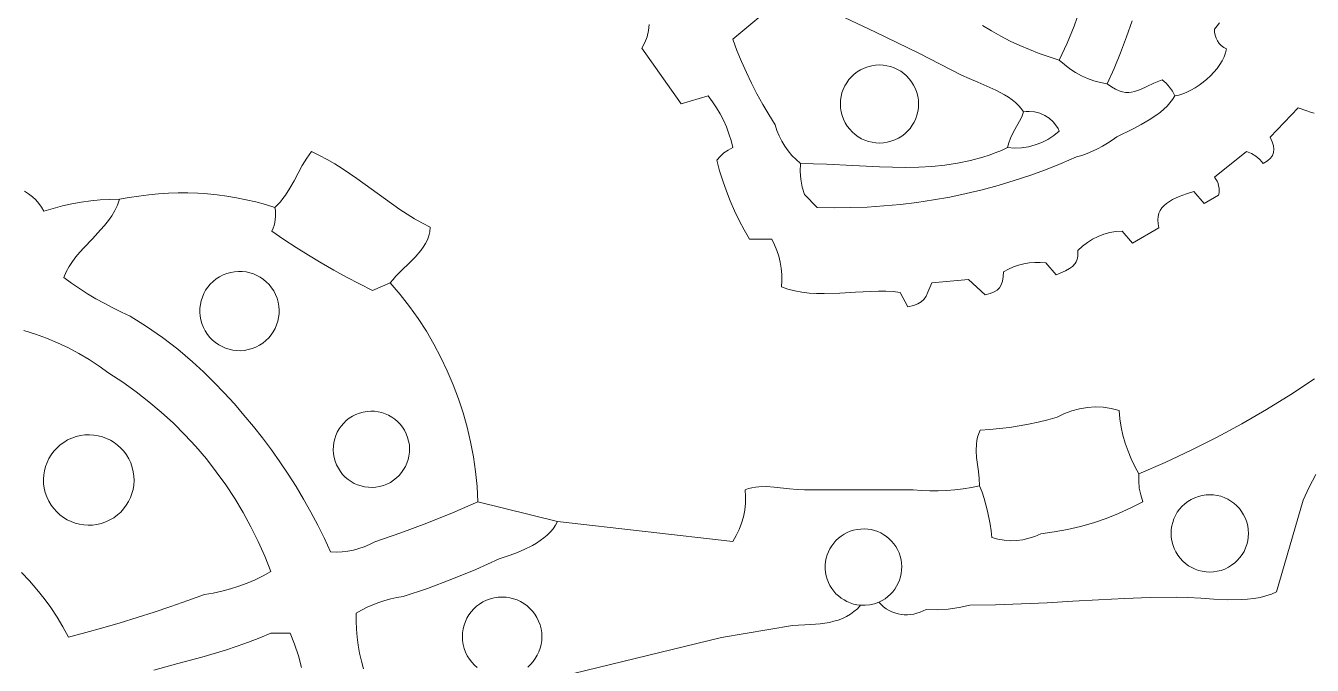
# Model space of a CAD drawing. Header units: inches. Extents: x 36.3 to 71.4, y 17.4 to 61.7.
# Drawn here: x 47.06 to 58.4, y 32.21 to 37.85 of the extents above; entities that cross this region are included whole.
import ezdxf

# ---------------------------------------------------------------- set-up
doc = ezdxf.new("R2010")
doc.units = ezdxf.units.IN
doc.header["$MEASUREMENT"] = 0
doc.layers.add('10_CLOSED_AREAS', color=7, linetype='CONTINUOUS', lineweight=18)
doc.layers.add('20_EXACT_CIRCLES', color=7, linetype='CONTINUOUS', lineweight=18)

msp = doc.modelspace()

# ---------------------------------------------------------------- linework, layer by layer
at = {"layer": '10_CLOSED_AREAS'}
for points in [[(57.588, 37.875), (57.565, 37.849), (57.544, 37.82), (57.544, 37.793), (57.549, 37.766), (57.557, 37.74), (57.569, 37.716), (57.585, 37.694), (57.603, 37.675), (57.625, 37.658), (57.649, 37.645), (57.64, 37.61), (57.627, 37.575), (57.61, 37.541), (57.589, 37.507), (57.565, 37.473), (57.537, 37.441), (57.508, 37.409), (57.476, 37.379), (57.442, 37.352), (57.407, 37.326), (57.372, 37.302), (57.335, 37.281), (57.299, 37.264), (57.263, 37.249), (57.227, 37.238), (57.193, 37.23), (57.172, 37.199), (57.15, 37.169), (57.124, 37.14), (57.096, 37.113), (57.067, 37.088), (57.035, 37.064), (56.968, 37.019), (56.897, 36.978), (56.825, 36.94), (56.681, 36.87), (56.641, 36.84), (56.599, 36.813), (56.556, 36.787), (56.512, 36.764), (56.466, 36.742), (56.42, 36.723), (56.373, 36.706), (56.325, 36.692), (56.19, 36.633), (56.053, 36.579), (55.915, 36.529), (55.776, 36.483), (55.635, 36.44), (55.494, 36.402), (55.352, 36.368), (55.208, 36.338), (55.064, 36.312), (54.919, 36.29), (54.774, 36.273), (54.628, 36.259), (54.481, 36.25), (54.335, 36.245), (54.188, 36.244), (54.04, 36.247), (53.927, 36.359), (53.908, 36.426), (53.896, 36.495), (53.89, 36.564), (53.892, 36.634), (53.853, 36.668), (53.817, 36.705), (53.784, 36.745), (53.754, 36.787), (53.728, 36.831), (53.704, 36.878), (53.685, 36.925), (53.669, 36.975), (53.613, 37.065), (53.559, 37.156), (53.508, 37.248), (53.46, 37.342), (53.415, 37.438), (53.372, 37.534), (53.332, 37.632), (53.295, 37.731), (53.787, 38.143)], [(53.787, 38.143), (53.295, 37.731), (53.332, 37.632), (53.372, 37.534), (53.415, 37.438), (53.46, 37.342), (53.508, 37.248), (53.559, 37.156), (53.613, 37.065), (53.669, 36.975), (53.685, 36.925), (53.704, 36.878), (53.728, 36.831), (53.754, 36.787), (53.784, 36.745), (53.817, 36.705), (53.853, 36.668), (53.892, 36.634), (54.007, 36.632), (54.122, 36.628), (54.355, 36.617), (54.588, 36.605), (54.704, 36.602), (54.82, 36.6), (54.936, 36.602), (55.051, 36.608), (55.165, 36.619), (55.278, 36.636), (55.39, 36.659), (55.501, 36.689), (55.556, 36.707), (55.61, 36.727), (55.664, 36.749), (55.718, 36.774), (55.728, 36.817), (55.743, 36.858), (55.761, 36.896), (55.782, 36.933), (55.824, 37.007), (55.843, 37.047), (55.858, 37.09), (55.839, 37.118), (55.816, 37.145), (55.789, 37.171), (55.759, 37.195), (55.726, 37.218), (55.69, 37.24), (55.615, 37.28), (55.535, 37.317), (55.455, 37.351), (55.379, 37.384), (55.311, 37.415), (54.935, 37.608), (54.555, 37.793), (54.173, 37.972)], [(54.173, 37.972), (54.555, 37.793), (54.935, 37.608), (55.311, 37.415), (55.379, 37.384), (55.455, 37.351), (55.535, 37.317), (55.615, 37.28), (55.69, 37.24), (55.726, 37.218), (55.759, 37.195), (55.789, 37.171), (55.816, 37.145), (55.839, 37.118), (55.858, 37.09), (55.883, 37.093), (55.908, 37.094), (55.956, 37.09), (56.003, 37.078), (56.046, 37.059), (56.086, 37.033), (56.121, 37.001), (56.151, 36.963), (56.164, 36.942), (56.174, 36.919), (56.126, 36.88), (56.074, 36.847), (56.019, 36.819), (55.962, 36.798), (55.902, 36.782), (55.842, 36.773), (55.78, 36.77), (55.718, 36.774), (55.664, 36.749), (55.61, 36.727), (55.556, 36.707), (55.501, 36.689), (55.39, 36.659), (55.278, 36.636), (55.165, 36.619), (55.051, 36.608), (54.936, 36.602), (54.82, 36.6), (54.704, 36.602), (54.588, 36.605), (54.355, 36.617), (54.122, 36.628), (54.007, 36.632), (53.892, 36.634), (53.89, 36.564), (53.896, 36.495), (53.908, 36.426), (53.927, 36.359), (54.04, 36.247), (54.188, 36.244), (54.335, 36.245), (54.481, 36.25), (54.628, 36.259), (54.774, 36.273), (54.919, 36.29), (55.064, 36.312), (55.208, 36.338), (55.352, 36.368), (55.494, 36.402), (55.635, 36.44), (55.776, 36.483), (55.915, 36.529), (56.053, 36.579), (56.19, 36.633), (56.325, 36.692), (56.373, 36.706), (56.42, 36.723), (56.466, 36.742), (56.512, 36.764), (56.556, 36.787), (56.599, 36.813), (56.641, 36.84), (56.681, 36.87), (56.825, 36.94), (56.897, 36.978), (56.968, 37.019), (57.035, 37.064), (57.067, 37.088), (57.096, 37.113), (57.124, 37.14), (57.15, 37.169), (57.172, 37.199), (57.193, 37.23), (57.172, 37.271), (57.146, 37.308), (57.116, 37.342), (57.08, 37.371), (57.007, 37.343), (56.945, 37.314), (56.89, 37.288), (56.838, 37.269), (56.812, 37.264), (56.786, 37.261), (56.759, 37.262), (56.731, 37.267), (56.701, 37.276), (56.669, 37.29), (56.634, 37.31), (56.596, 37.336), (56.537, 37.348), (56.479, 37.364), (56.423, 37.384), (56.369, 37.409), (56.317, 37.438), (56.267, 37.47), (56.219, 37.507), (56.174, 37.546), (56.085, 37.574), (55.997, 37.605), (55.911, 37.639), (55.825, 37.676), (55.741, 37.715), (55.658, 37.758), (55.577, 37.804), (55.497, 37.852)], [(55.497, 37.852), (55.577, 37.804), (55.658, 37.758), (55.741, 37.715), (55.825, 37.676), (55.911, 37.639), (55.997, 37.605), (56.085, 37.574), (56.174, 37.546), (56.243, 37.695), (56.304, 37.846), (56.359, 37.999)], [(56.359, 37.999), (56.304, 37.846), (56.243, 37.695), (56.174, 37.546), (56.219, 37.507), (56.267, 37.47), (56.317, 37.438), (56.369, 37.409), (56.423, 37.384), (56.479, 37.364), (56.537, 37.348), (56.596, 37.336), (56.657, 37.473), (56.714, 37.611), (56.767, 37.751), (56.817, 37.892)], [(56.817, 37.892), (56.767, 37.751), (56.714, 37.611), (56.657, 37.473), (56.596, 37.336), (56.634, 37.31), (56.669, 37.29), (56.701, 37.276), (56.731, 37.267), (56.759, 37.262), (56.786, 37.261), (56.812, 37.264), (56.838, 37.269), (56.89, 37.288), (56.945, 37.314), (57.007, 37.343), (57.08, 37.371), (57.116, 37.342), (57.146, 37.308), (57.172, 37.271), (57.193, 37.23), (57.227, 37.238), (57.263, 37.249), (57.299, 37.264), (57.335, 37.281), (57.372, 37.302), (57.407, 37.326), (57.442, 37.352), (57.476, 37.379), (57.508, 37.409), (57.537, 37.441), (57.565, 37.473), (57.589, 37.507), (57.61, 37.541), (57.627, 37.575), (57.64, 37.61), (57.649, 37.645), (57.625, 37.658), (57.603, 37.675), (57.585, 37.694), (57.569, 37.716), (57.557, 37.74), (57.549, 37.766), (57.544, 37.793), (57.544, 37.82), (57.565, 37.849), (57.588, 37.875)], [(52.558, 37.862), (52.553, 37.807), (52.54, 37.753), (52.521, 37.701), (52.494, 37.652), (52.839, 37.16), (53.078, 37.23), (53.116, 37.179), (53.152, 37.126), (53.184, 37.072), (53.213, 37.015), (53.239, 36.957), (53.261, 36.897), (53.28, 36.836), (53.295, 36.774), (53.255, 36.753), (53.217, 36.727), (53.184, 36.697), (53.155, 36.662), (53.179, 36.57), (53.207, 36.48), (53.239, 36.391), (53.273, 36.303), (53.311, 36.217), (53.352, 36.132), (53.396, 36.048), (53.443, 35.966), (53.639, 35.966), (53.664, 35.917), (53.684, 35.867), (53.701, 35.815), (53.714, 35.762), (53.722, 35.709), (53.727, 35.654), (53.727, 35.6), (53.724, 35.545), (53.781, 35.524), (53.842, 35.509), (53.904, 35.498), (53.968, 35.491), (54.034, 35.487), (54.102, 35.486), (54.238, 35.49), (54.376, 35.498), (54.512, 35.505), (54.579, 35.507), (54.644, 35.506), (54.708, 35.503), (54.77, 35.496), (54.84, 35.369), (54.889, 35.38), (54.927, 35.394), (54.956, 35.413), (54.98, 35.435), (54.999, 35.463), (55.016, 35.497), (55.051, 35.58), (55.374, 35.609), (55.521, 35.475), (55.565, 35.486), (55.6, 35.5), (55.627, 35.517), (55.648, 35.537), (55.662, 35.563), (55.672, 35.594), (55.679, 35.633), (55.683, 35.678), (55.726, 35.702), (55.77, 35.721), (55.816, 35.737), (55.862, 35.749), (55.91, 35.756), (55.958, 35.76), (56.007, 35.76), (56.055, 35.756), (56.146, 35.65), (56.23, 35.687), (56.263, 35.706), (56.291, 35.726), (56.313, 35.751), (56.322, 35.765), (56.329, 35.781), (56.334, 35.799), (56.337, 35.819), (56.339, 35.867), (56.379, 35.905), (56.422, 35.938), (56.468, 35.967), (56.517, 35.991), (56.568, 36.01), (56.62, 36.024), (56.674, 36.033), (56.729, 36.037), (56.821, 35.931), (57.052, 36.065), (57.045, 36.102), (57.042, 36.136), (57.045, 36.167), (57.052, 36.195), (57.064, 36.22), (57.079, 36.243), (57.098, 36.264), (57.12, 36.282), (57.145, 36.299), (57.172, 36.315), (57.231, 36.342), (57.295, 36.366), (57.361, 36.388), (57.453, 36.282), (57.579, 36.353), (57.583, 36.374), (57.584, 36.395), (57.583, 36.416), (57.579, 36.437), (57.574, 36.458), (57.566, 36.477), (57.556, 36.496), (57.544, 36.514), (57.825, 36.739), (57.868, 36.723), (57.908, 36.699), (57.943, 36.669), (57.972, 36.634), (58.009, 36.657), (58.036, 36.681), (58.054, 36.705), (58.064, 36.731), (58.066, 36.759), (58.062, 36.791), (58.051, 36.826), (58.035, 36.865), (58.281, 37.125), (58.356, 37.099), (58.39, 37.086), (58.422, 37.077)], [(58.422, 37.077), (58.39, 37.086), (58.356, 37.099), (58.281, 37.125), (58.035, 36.865), (58.051, 36.826), (58.062, 36.791), (58.066, 36.759), (58.064, 36.731), (58.054, 36.705), (58.036, 36.681), (58.009, 36.657), (57.972, 36.634), (57.943, 36.669), (57.908, 36.699), (57.868, 36.723), (57.825, 36.739), (57.544, 36.514), (57.556, 36.496), (57.566, 36.477), (57.574, 36.458), (57.579, 36.437), (57.583, 36.416), (57.584, 36.395), (57.583, 36.374), (57.579, 36.353), (57.453, 36.282), (57.361, 36.388), (57.295, 36.366), (57.231, 36.342), (57.172, 36.315), (57.145, 36.299), (57.12, 36.282), (57.098, 36.264), (57.079, 36.243), (57.064, 36.22), (57.052, 36.195), (57.045, 36.167), (57.042, 36.136), (57.045, 36.102), (57.052, 36.065), (56.821, 35.931), (56.729, 36.037), (56.674, 36.033), (56.62, 36.024), (56.568, 36.01), (56.517, 35.991), (56.468, 35.967), (56.422, 35.938), (56.379, 35.905), (56.339, 35.867), (56.337, 35.819), (56.334, 35.799), (56.329, 35.781), (56.322, 35.765), (56.313, 35.751), (56.291, 35.726), (56.263, 35.706), (56.23, 35.687), (56.146, 35.65), (56.055, 35.756), (56.007, 35.76), (55.958, 35.76), (55.91, 35.756), (55.862, 35.749), (55.816, 35.737), (55.77, 35.721), (55.726, 35.702), (55.683, 35.678), (55.679, 35.633), (55.672, 35.594), (55.662, 35.563), (55.648, 35.537), (55.627, 35.517), (55.6, 35.5), (55.565, 35.486), (55.521, 35.475), (55.374, 35.609), (55.051, 35.58), (55.016, 35.497), (54.999, 35.463), (54.98, 35.435), (54.956, 35.413), (54.927, 35.394), (54.889, 35.38), (54.84, 35.369), (54.77, 35.496), (54.708, 35.503), (54.644, 35.506), (54.579, 35.507), (54.512, 35.505), (54.376, 35.498), (54.238, 35.49), (54.102, 35.486), (54.034, 35.487), (53.968, 35.491), (53.904, 35.498), (53.842, 35.509), (53.781, 35.524), (53.724, 35.545), (53.727, 35.6), (53.727, 35.654), (53.722, 35.709), (53.714, 35.762), (53.701, 35.815), (53.684, 35.867), (53.664, 35.917), (53.639, 35.966), (53.443, 35.966), (53.396, 36.048), (53.352, 36.132), (53.311, 36.217), (53.273, 36.303), (53.239, 36.391), (53.207, 36.48), (53.179, 36.57), (53.155, 36.662), (53.184, 36.697), (53.217, 36.727), (53.255, 36.753), (53.295, 36.774), (53.28, 36.836), (53.261, 36.897), (53.239, 36.957), (53.213, 37.015), (53.184, 37.072), (53.152, 37.126), (53.116, 37.179), (53.078, 37.23), (52.839, 37.16), (52.494, 37.652), (52.521, 37.701), (52.54, 37.753), (52.553, 37.807), (52.558, 37.862)], [(47.051, 36.389), (47.086, 36.367), (47.119, 36.341), (47.149, 36.313), (47.176, 36.282), (47.2, 36.248), (47.221, 36.212), (47.302, 36.238), (47.384, 36.26), (47.467, 36.278), (47.55, 36.293), (47.634, 36.305), (47.718, 36.313), (47.803, 36.317), (47.888, 36.318), (47.973, 36.334), (48.059, 36.347), (48.145, 36.358), (48.231, 36.366), (48.318, 36.372), (48.404, 36.374), (48.491, 36.374), (48.577, 36.371), (48.663, 36.365), (48.749, 36.356), (48.835, 36.345), (48.92, 36.331), (49.005, 36.314), (49.09, 36.295), (49.174, 36.272), (49.257, 36.247), (49.283, 36.271), (49.306, 36.296), (49.329, 36.324), (49.35, 36.353), (49.389, 36.416), (49.426, 36.482), (49.499, 36.616), (49.538, 36.68), (49.58, 36.739), (49.65, 36.706), (49.719, 36.67), (49.786, 36.631), (49.851, 36.59), (49.98, 36.502), (50.106, 36.411), (50.232, 36.318), (50.359, 36.229), (50.424, 36.186), (50.49, 36.145), (50.558, 36.107), (50.627, 36.072), (50.623, 36.032), (50.614, 35.995), (50.602, 35.96), (50.585, 35.927), (50.566, 35.895), (50.544, 35.865), (50.494, 35.807), (50.438, 35.751), (50.381, 35.696), (50.325, 35.64), (50.299, 35.61), (50.275, 35.58), (50.362, 35.478), (50.444, 35.373), (50.521, 35.265), (50.593, 35.153), (50.66, 35.039), (50.722, 34.923), (50.778, 34.803), (50.83, 34.682), (50.876, 34.558), (50.918, 34.433), (50.953, 34.306), (50.983, 34.177), (51.008, 34.046), (51.027, 33.915), (51.04, 33.782), (51.048, 33.649), (51.75, 33.473), (53.295, 33.299), (53.326, 33.351), (53.352, 33.404), (53.373, 33.46), (53.39, 33.517), (53.401, 33.575), (53.407, 33.635), (53.408, 33.694), (53.404, 33.754), (53.433, 33.765), (53.464, 33.772), (53.495, 33.778), (53.526, 33.781), (53.592, 33.782), (53.659, 33.778), (53.795, 33.763), (53.862, 33.757), (53.927, 33.754), (54.886, 33.754), (54.96, 33.748), (55.034, 33.745), (55.107, 33.745), (55.181, 33.748), (55.254, 33.754), (55.327, 33.763), (55.4, 33.775), (55.472, 33.789), (55.469, 33.853), (55.461, 33.916), (55.445, 34.038), (55.441, 34.098), (55.443, 34.159), (55.447, 34.189), (55.454, 34.22), (55.464, 34.25), (55.477, 34.281), (55.563, 34.287), (55.648, 34.295), (55.734, 34.305), (55.819, 34.318), (55.904, 34.334), (55.988, 34.352), (56.072, 34.372), (56.155, 34.395), (56.219, 34.427), (56.285, 34.452), (56.353, 34.47), (56.422, 34.481), (56.492, 34.485), (56.562, 34.482), (56.632, 34.472), (56.701, 34.455), (56.709, 34.381), (56.72, 34.308), (56.736, 34.236), (56.756, 34.165), (56.781, 34.095), (56.809, 34.026), (56.841, 33.96), (56.877, 33.895), (57.108, 33.995), (57.336, 34.103), (57.561, 34.216), (57.783, 34.336), (58.001, 34.462), (58.215, 34.595), (58.426, 34.733)], [(50.039, 32.174), (50.021, 32.243), (50.005, 32.312), (49.993, 32.382), (49.983, 32.453), (49.977, 32.523), (49.973, 32.594), (49.973, 32.666), (50.021, 32.693), (50.071, 32.718), (50.122, 32.74), (50.173, 32.759), (50.226, 32.777), (50.279, 32.791), (50.333, 32.803), (50.388, 32.812), (50.604, 32.884), (50.817, 32.964), (51.028, 33.051), (51.234, 33.146), (51.306, 33.169), (51.381, 33.195), (51.457, 33.227), (51.53, 33.264), (51.565, 33.284), (51.598, 33.306), (51.63, 33.329), (51.659, 33.355), (51.687, 33.382), (51.711, 33.41), (51.732, 33.441), (51.75, 33.473), (51.048, 33.649), (50.824, 33.551), (50.598, 33.46), (50.369, 33.374), (50.138, 33.295), (50.093, 33.271), (50.046, 33.251), (49.999, 33.235), (49.95, 33.222), (49.9, 33.212), (49.85, 33.207), (49.8, 33.205), (49.749, 33.206), (49.694, 33.325), (49.635, 33.442), (49.574, 33.557), (49.51, 33.671), (49.444, 33.783), (49.374, 33.893), (49.302, 34.001), (49.227, 34.107), (49.149, 34.212), (49.068, 34.314), (48.985, 34.414), (48.9, 34.512), (48.811, 34.609), (48.721, 34.702), (48.628, 34.794), (48.532, 34.883), (48.402, 34.994), (48.266, 35.098), (48.126, 35.196), (47.982, 35.288), (47.905, 35.323), (47.828, 35.36), (47.753, 35.4), (47.679, 35.441), (47.606, 35.485), (47.535, 35.531), (47.465, 35.579), (47.396, 35.629), (47.417, 35.678), (47.443, 35.724), (47.472, 35.768), (47.503, 35.811), (47.537, 35.851), (47.573, 35.891), (47.648, 35.969), (47.721, 36.048), (47.756, 36.088), (47.789, 36.13), (47.819, 36.173), (47.846, 36.219), (47.869, 36.267), (47.888, 36.318), (47.803, 36.317), (47.718, 36.313), (47.634, 36.305), (47.55, 36.293), (47.467, 36.278), (47.384, 36.26), (47.302, 36.238), (47.221, 36.212), (47.2, 36.248), (47.176, 36.282), (47.149, 36.313), (47.119, 36.341), (47.086, 36.367), (47.051, 36.389)], [(47.045, 35.159), (47.146, 35.128), (47.245, 35.092), (47.342, 35.051), (47.437, 35.006), (47.53, 34.957), (47.621, 34.903), (47.709, 34.845), (47.794, 34.783), (47.916, 34.704), (48.033, 34.62), (48.147, 34.531), (48.256, 34.439), (48.362, 34.341), (48.463, 34.24), (48.56, 34.135), (48.653, 34.026), (48.741, 33.913), (48.825, 33.797), (48.904, 33.677), (48.977, 33.554), (49.046, 33.428), (49.11, 33.299), (49.169, 33.167), (49.222, 33.033), (49.154, 32.995), (49.083, 32.961), (49.012, 32.931), (48.939, 32.904), (48.865, 32.88), (48.79, 32.86), (48.714, 32.843), (48.637, 32.83), (48.489, 32.776), (48.341, 32.725), (48.192, 32.675), (48.042, 32.627), (47.892, 32.581), (47.741, 32.537), (47.589, 32.495), (47.437, 32.455), (47.389, 32.544), (47.337, 32.63), (47.281, 32.714), (47.222, 32.796), (47.159, 32.874), (47.093, 32.95), (47.023, 33.023)], [(58.426, 34.733), (58.215, 34.595), (58.001, 34.462), (57.783, 34.336), (57.561, 34.216), (57.336, 34.103), (57.108, 33.995), (56.877, 33.895), (56.875, 33.832), (56.88, 33.77), (56.892, 33.709), (56.911, 33.649), (56.805, 33.595), (56.697, 33.545), (56.587, 33.502), (56.475, 33.463), (56.361, 33.431), (56.246, 33.403), (56.129, 33.382), (56.011, 33.366), (55.96, 33.343), (55.907, 33.326), (55.853, 33.314), (55.798, 33.307), (55.743, 33.305), (55.688, 33.309), (55.633, 33.318), (55.579, 33.333), (55.573, 33.391), (55.565, 33.45), (55.542, 33.565), (55.511, 33.678), (55.493, 33.734), (55.472, 33.789), (55.4, 33.775), (55.327, 33.763), (55.254, 33.754), (55.181, 33.748), (55.107, 33.745), (55.034, 33.745), (54.96, 33.748), (54.886, 33.754), (53.927, 33.754), (53.862, 33.757), (53.795, 33.763), (53.659, 33.778), (53.592, 33.782), (53.526, 33.781), (53.495, 33.778), (53.464, 33.772), (53.433, 33.765), (53.404, 33.754), (53.408, 33.694), (53.407, 33.635), (53.401, 33.575), (53.39, 33.517), (53.373, 33.46), (53.352, 33.404), (53.326, 33.351), (53.295, 33.299), (51.75, 33.473), (51.732, 33.441), (51.711, 33.41), (51.687, 33.382), (51.659, 33.355), (51.63, 33.329), (51.598, 33.306), (51.565, 33.284), (51.53, 33.264), (51.457, 33.227), (51.381, 33.195), (51.306, 33.169), (51.234, 33.146), (51.028, 33.051), (50.817, 32.964), (50.604, 32.884), (50.388, 32.812), (50.333, 32.803), (50.279, 32.791), (50.226, 32.777), (50.173, 32.759), (50.122, 32.74), (50.071, 32.718), (50.021, 32.693), (49.973, 32.666), (49.973, 32.594), (49.977, 32.523), (49.983, 32.453), (49.993, 32.382), (50.005, 32.312), (50.021, 32.243), (50.039, 32.174)], [(58.435, 33.888), (58.377, 33.777), (58.324, 33.663), (58.089, 32.854), (58.044, 32.833), (57.996, 32.817), (57.945, 32.804), (57.891, 32.795), (57.835, 32.789), (57.777, 32.785), (57.658, 32.784), (57.538, 32.789), (57.421, 32.797), (57.309, 32.803), (57.206, 32.806), (56.977, 32.803), (56.749, 32.795), (56.521, 32.784), (56.294, 32.771), (56.067, 32.758), (55.84, 32.747), (55.613, 32.739), (55.386, 32.736), (55.29, 32.714), (55.194, 32.701), (55.097, 32.696), (54.999, 32.699), (54.973, 32.685), (54.946, 32.673), (54.919, 32.664), (54.891, 32.657), (54.863, 32.653), (54.835, 32.651), (54.807, 32.652), (54.779, 32.655), (54.752, 32.66), (54.725, 32.668), (54.698, 32.678), (54.673, 32.69), (54.648, 32.705), (54.625, 32.722), (54.603, 32.741), (54.583, 32.763), (54.544, 32.749), (54.504, 32.739), (54.463, 32.735), (54.422, 32.736), (54.394, 32.705), (54.364, 32.679), (54.332, 32.656), (54.298, 32.636), (54.262, 32.619), (54.225, 32.605), (54.187, 32.594), (54.147, 32.584), (54.066, 32.571), (53.983, 32.564), (53.821, 32.557), (53.195, 32.452), (51.457, 32.026)], [(51.457, 32.026), (53.195, 32.452), (53.821, 32.557), (53.983, 32.564), (54.066, 32.571), (54.147, 32.584), (54.187, 32.594), (54.225, 32.605), (54.262, 32.619), (54.298, 32.636), (54.332, 32.656), (54.364, 32.679), (54.394, 32.705), (54.422, 32.736), (54.39, 32.74), (54.36, 32.746), (54.33, 32.756), (54.302, 32.767), (54.276, 32.782), (54.251, 32.798), (54.227, 32.817), (54.205, 32.837), (54.185, 32.86), (54.168, 32.884), (54.152, 32.91), (54.139, 32.937), (54.128, 32.965), (54.119, 32.995), (54.114, 33.025), (54.111, 33.057), (54.111, 33.089), (54.114, 33.12), (54.12, 33.15), (54.128, 33.179), (54.139, 33.207), (54.152, 33.234), (54.168, 33.26), (54.185, 33.284), (54.205, 33.306), (54.227, 33.327), (54.251, 33.346), (54.276, 33.362), (54.303, 33.377), (54.331, 33.389), (54.361, 33.398), (54.392, 33.405), (54.423, 33.408), (54.454, 33.409), (54.485, 33.407), (54.515, 33.403), (54.544, 33.395), (54.573, 33.385), (54.6, 33.373), (54.626, 33.358), (54.651, 33.341), (54.674, 33.322), (54.696, 33.301), (54.715, 33.278), (54.733, 33.253), (54.748, 33.226), (54.761, 33.198), (54.771, 33.168), (54.779, 33.137), (54.783, 33.107), (54.785, 33.076), (54.784, 33.045), (54.78, 33.015), (54.774, 32.986), (54.765, 32.957), (54.754, 32.93), (54.74, 32.903), (54.724, 32.878), (54.705, 32.854), (54.685, 32.832), (54.662, 32.811), (54.638, 32.793), (54.611, 32.777), (54.583, 32.763), (54.603, 32.741), (54.625, 32.722), (54.648, 32.705), (54.673, 32.69), (54.698, 32.678), (54.725, 32.668), (54.752, 32.66), (54.779, 32.655), (54.807, 32.652), (54.835, 32.651), (54.863, 32.653), (54.891, 32.657), (54.919, 32.664), (54.946, 32.673), (54.973, 32.685), (54.999, 32.699), (55.097, 32.696), (55.194, 32.701), (55.29, 32.714), (55.386, 32.736), (55.613, 32.739), (55.84, 32.747), (56.067, 32.758), (56.294, 32.771), (56.521, 32.784), (56.749, 32.795), (56.977, 32.803), (57.206, 32.806), (57.309, 32.803), (57.421, 32.797), (57.538, 32.789), (57.658, 32.784), (57.777, 32.785), (57.835, 32.789), (57.891, 32.795), (57.945, 32.804), (57.996, 32.817), (58.044, 32.833), (58.089, 32.854), (58.324, 33.663), (58.377, 33.777), (58.435, 33.888)], [(48.189, 32.162), (48.401, 32.22), (48.613, 32.277), (48.822, 32.339), (48.924, 32.373), (49.026, 32.409), (49.125, 32.448), (49.222, 32.49), (49.391, 32.49), (49.431, 32.391), (49.465, 32.289), (49.493, 32.186)]]:
    msp.add_lwpolyline(points, dxfattribs=at)
for points in [[(55.858, 37.09), (55.843, 37.047), (55.824, 37.007), (55.782, 36.933), (55.761, 36.896), (55.743, 36.858), (55.728, 36.817), (55.718, 36.774), (55.78, 36.77), (55.842, 36.773), (55.902, 36.782), (55.962, 36.798), (56.019, 36.819), (56.074, 36.847), (56.126, 36.88), (56.174, 36.919), (56.164, 36.942), (56.151, 36.963), (56.121, 37.001), (56.086, 37.033), (56.046, 37.059), (56.003, 37.078), (55.956, 37.09), (55.908, 37.094), (55.883, 37.093)], [(50.275, 35.58), (50.299, 35.61), (50.325, 35.64), (50.381, 35.696), (50.438, 35.751), (50.494, 35.807), (50.544, 35.865), (50.566, 35.895), (50.585, 35.927), (50.602, 35.96), (50.614, 35.995), (50.623, 36.032), (50.627, 36.072), (50.558, 36.107), (50.49, 36.145), (50.424, 36.186), (50.359, 36.229), (50.232, 36.318), (50.106, 36.411), (49.98, 36.502), (49.851, 36.59), (49.786, 36.631), (49.719, 36.67), (49.65, 36.706), (49.58, 36.739), (49.538, 36.68), (49.499, 36.616), (49.426, 36.482), (49.389, 36.416), (49.35, 36.353), (49.329, 36.324), (49.306, 36.296), (49.283, 36.271), (49.257, 36.247), (49.262, 36.22), (49.264, 36.194), (49.264, 36.167), (49.261, 36.14), (49.257, 36.113), (49.25, 36.087), (49.242, 36.062), (49.231, 36.037), (49.337, 35.964), (49.445, 35.893), (49.554, 35.824), (49.665, 35.757), (49.776, 35.693), (49.889, 35.631), (50.003, 35.571), (50.119, 35.513)], [(50.275, 35.58), (50.119, 35.513), (50.003, 35.571), (49.889, 35.631), (49.776, 35.693), (49.665, 35.757), (49.554, 35.824), (49.445, 35.893), (49.337, 35.964), (49.231, 36.037), (49.242, 36.062), (49.25, 36.087), (49.257, 36.113), (49.261, 36.14), (49.264, 36.167), (49.264, 36.194), (49.262, 36.22), (49.257, 36.247), (49.174, 36.272), (49.09, 36.295), (49.005, 36.314), (48.92, 36.331), (48.835, 36.345), (48.749, 36.356), (48.663, 36.365), (48.577, 36.371), (48.491, 36.374), (48.404, 36.374), (48.318, 36.372), (48.231, 36.366), (48.145, 36.358), (48.059, 36.347), (47.973, 36.334), (47.888, 36.318), (47.869, 36.267), (47.846, 36.219), (47.819, 36.173), (47.789, 36.13), (47.756, 36.088), (47.721, 36.048), (47.648, 35.969), (47.573, 35.891), (47.537, 35.851), (47.503, 35.811), (47.472, 35.768), (47.443, 35.724), (47.417, 35.678), (47.396, 35.629), (47.465, 35.579), (47.535, 35.531), (47.606, 35.485), (47.679, 35.441), (47.753, 35.4), (47.828, 35.36), (47.905, 35.323), (47.982, 35.288), (48.126, 35.196), (48.266, 35.098), (48.402, 34.994), (48.532, 34.883), (48.628, 34.794), (48.721, 34.702), (48.811, 34.609), (48.9, 34.512), (48.985, 34.414), (49.068, 34.314), (49.149, 34.212), (49.227, 34.107), (49.302, 34.001), (49.374, 33.893), (49.444, 33.783), (49.51, 33.671), (49.574, 33.557), (49.635, 33.442), (49.694, 33.325), (49.749, 33.206), (49.8, 33.205), (49.85, 33.207), (49.9, 33.212), (49.95, 33.222), (49.999, 33.235), (50.046, 33.251), (50.093, 33.271), (50.138, 33.295), (50.369, 33.374), (50.598, 33.46), (50.824, 33.551), (51.048, 33.649), (51.04, 33.782), (51.027, 33.915), (51.008, 34.046), (50.983, 34.177), (50.953, 34.306), (50.918, 34.433), (50.876, 34.558), (50.83, 34.682), (50.778, 34.803), (50.722, 34.923), (50.66, 35.039), (50.593, 35.153), (50.521, 35.265), (50.444, 35.373), (50.362, 35.478)], [(56.911, 33.649), (56.892, 33.709), (56.88, 33.77), (56.875, 33.832), (56.877, 33.895), (56.841, 33.96), (56.809, 34.026), (56.781, 34.095), (56.756, 34.165), (56.736, 34.236), (56.72, 34.308), (56.709, 34.381), (56.701, 34.455), (56.632, 34.472), (56.562, 34.482), (56.492, 34.485), (56.422, 34.481), (56.353, 34.47), (56.285, 34.452), (56.219, 34.427), (56.155, 34.395), (56.072, 34.372), (55.988, 34.352), (55.904, 34.334), (55.819, 34.318), (55.734, 34.305), (55.648, 34.295), (55.563, 34.287), (55.477, 34.281), (55.464, 34.25), (55.454, 34.22), (55.447, 34.189), (55.443, 34.159), (55.441, 34.098), (55.445, 34.038), (55.461, 33.916), (55.469, 33.853), (55.472, 33.789), (55.493, 33.734), (55.511, 33.678), (55.542, 33.565), (55.565, 33.45), (55.573, 33.391), (55.579, 33.333), (55.633, 33.318), (55.688, 33.309), (55.743, 33.305), (55.798, 33.307), (55.853, 33.314), (55.907, 33.326), (55.96, 33.343), (56.011, 33.366), (56.129, 33.382), (56.246, 33.403), (56.361, 33.431), (56.475, 33.463), (56.587, 33.502), (56.697, 33.545), (56.805, 33.595)]]:
    msp.add_lwpolyline(points, close=True, dxfattribs=at)
at = {"layer": '20_EXACT_CIRCLES'}
for points in [[(54.272, 37.024), (54.259, 37.058), (54.251, 37.091), (54.246, 37.125), (54.244, 37.158), (54.246, 37.192), (54.25, 37.225), (54.258, 37.257), (54.269, 37.288), (54.283, 37.318), (54.3, 37.347), (54.319, 37.374), (54.341, 37.399), (54.366, 37.422), (54.393, 37.443), (54.422, 37.461), (54.454, 37.476), (54.487, 37.488), (54.521, 37.497), (54.554, 37.502), (54.588, 37.504), (54.621, 37.502), (54.654, 37.497), (54.686, 37.49), (54.718, 37.479), (54.748, 37.465), (54.776, 37.448), (54.803, 37.429), (54.828, 37.407), (54.851, 37.382), (54.872, 37.355), (54.89, 37.326), (54.906, 37.294), (54.918, 37.261), (54.926, 37.227), (54.932, 37.193), (54.933, 37.16), (54.932, 37.126), (54.927, 37.094), (54.919, 37.061), (54.908, 37.03), (54.894, 37), (54.878, 36.971), (54.858, 36.944), (54.836, 36.919), (54.812, 36.896), (54.785, 36.876), (54.755, 36.857), (54.723, 36.842), (54.69, 36.83), (54.657, 36.821), (54.623, 36.816), (54.589, 36.814), (54.556, 36.816), (54.523, 36.821), (54.491, 36.829), (54.46, 36.84), (54.43, 36.853), (54.401, 36.87), (54.374, 36.89), (54.349, 36.912), (54.326, 36.936), (54.305, 36.963), (54.287, 36.993)], [(48.627, 35.187), (48.614, 35.221), (48.604, 35.254), (48.598, 35.288), (48.596, 35.323), (48.597, 35.357), (48.601, 35.39), (48.608, 35.423), (48.618, 35.455), (48.631, 35.486), (48.647, 35.515), (48.666, 35.543), (48.688, 35.569), (48.713, 35.593), (48.74, 35.615), (48.769, 35.634), (48.801, 35.65), (48.834, 35.664), (48.868, 35.673), (48.902, 35.679), (48.936, 35.682), (48.97, 35.681), (49.003, 35.677), (49.036, 35.67), (49.068, 35.659), (49.099, 35.646), (49.128, 35.63), (49.156, 35.611), (49.182, 35.589), (49.206, 35.565), (49.228, 35.538), (49.247, 35.509), (49.264, 35.477), (49.277, 35.444), (49.286, 35.41), (49.292, 35.376), (49.295, 35.342), (49.294, 35.308), (49.29, 35.274), (49.283, 35.241), (49.273, 35.209), (49.26, 35.179), (49.243, 35.149), (49.224, 35.121), (49.203, 35.095), (49.178, 35.071), (49.151, 35.049), (49.122, 35.03), (49.09, 35.014), (49.057, 35.001), (49.023, 34.991), (48.989, 34.985), (48.955, 34.982), (48.921, 34.983), (48.888, 34.987), (48.855, 34.994), (48.823, 35.005), (48.792, 35.018), (48.762, 35.034), (48.735, 35.053), (48.708, 35.075), (48.684, 35.099), (48.663, 35.126), (48.644, 35.156)], [(49.789, 34.006), (49.78, 34.039), (49.774, 34.073), (49.772, 34.106), (49.773, 34.139), (49.777, 34.171), (49.785, 34.203), (49.795, 34.233), (49.808, 34.263), (49.824, 34.291), (49.842, 34.317), (49.864, 34.342), (49.887, 34.365), (49.913, 34.385), (49.941, 34.403), (49.971, 34.419), (50.003, 34.431), (50.036, 34.44), (50.07, 34.446), (50.103, 34.448), (50.136, 34.447), (50.168, 34.443), (50.2, 34.436), (50.23, 34.425), (50.26, 34.412), (50.288, 34.396), (50.314, 34.378), (50.339, 34.357), (50.362, 34.333), (50.382, 34.307), (50.4, 34.279), (50.416, 34.249), (50.428, 34.217), (50.437, 34.184), (50.443, 34.151), (50.445, 34.118), (50.444, 34.085), (50.44, 34.052), (50.432, 34.021), (50.422, 33.99), (50.409, 33.961), (50.393, 33.932), (50.375, 33.906), (50.354, 33.881), (50.33, 33.859), (50.304, 33.838), (50.276, 33.82), (50.246, 33.805), (50.214, 33.792), (50.181, 33.783), (50.148, 33.778), (50.115, 33.775), (50.082, 33.776), (50.049, 33.781), (50.018, 33.788), (49.987, 33.798), (49.957, 33.811), (49.929, 33.827), (49.903, 33.846), (49.878, 33.867), (49.855, 33.89), (49.835, 33.916), (49.817, 33.944), (49.802, 33.974)], [(47.246, 33.691), (47.233, 33.729), (47.224, 33.768), (47.218, 33.808), (47.217, 33.847), (47.219, 33.885), (47.226, 33.923), (47.235, 33.96), (47.249, 33.996), (47.265, 34.031), (47.285, 34.064), (47.308, 34.095), (47.334, 34.123), (47.363, 34.15), (47.395, 34.173), (47.429, 34.194), (47.466, 34.211), (47.505, 34.224), (47.544, 34.233), (47.583, 34.239), (47.622, 34.24), (47.661, 34.237), (47.699, 34.231), (47.736, 34.222), (47.772, 34.208), (47.807, 34.192), (47.839, 34.172), (47.87, 34.149), (47.899, 34.123), (47.925, 34.094), (47.949, 34.062), (47.969, 34.028), (47.986, 33.991), (48, 33.952), (48.009, 33.913), (48.014, 33.874), (48.016, 33.835), (48.013, 33.796), (48.007, 33.758), (47.997, 33.721), (47.984, 33.685), (47.967, 33.65), (47.947, 33.618), (47.924, 33.587), (47.898, 33.558), (47.869, 33.532), (47.838, 33.508), (47.803, 33.488), (47.766, 33.471), (47.727, 33.457), (47.688, 33.448), (47.649, 33.443), (47.61, 33.441), (47.572, 33.444), (47.534, 33.45), (47.496, 33.46), (47.461, 33.473), (47.426, 33.49), (47.393, 33.51), (47.362, 33.533), (47.334, 33.559), (47.307, 33.588), (47.284, 33.619), (47.263, 33.654)], [(57.186, 33.237), (57.175, 33.27), (57.166, 33.303), (57.161, 33.337), (57.16, 33.37), (57.161, 33.403), (57.166, 33.436), (57.174, 33.467), (57.185, 33.498), (57.199, 33.528), (57.215, 33.556), (57.234, 33.583), (57.256, 33.608), (57.281, 33.63), (57.308, 33.651), (57.337, 33.669), (57.368, 33.684), (57.401, 33.696), (57.434, 33.704), (57.468, 33.709), (57.501, 33.711), (57.534, 33.709), (57.567, 33.704), (57.599, 33.697), (57.629, 33.686), (57.659, 33.672), (57.687, 33.655), (57.714, 33.636), (57.739, 33.614), (57.762, 33.59), (57.782, 33.563), (57.8, 33.534), (57.815, 33.502), (57.827, 33.469), (57.836, 33.436), (57.841, 33.403), (57.842, 33.369), (57.84, 33.336), (57.836, 33.304), (57.828, 33.272), (57.817, 33.241), (57.803, 33.211), (57.787, 33.183), (57.767, 33.156), (57.745, 33.132), (57.721, 33.109), (57.694, 33.088), (57.665, 33.07), (57.633, 33.055), (57.601, 33.043), (57.567, 33.035), (57.534, 33.03), (57.501, 33.028), (57.468, 33.03), (57.435, 33.035), (57.403, 33.043), (57.372, 33.054), (57.343, 33.067), (57.314, 33.084), (57.288, 33.103), (57.263, 33.125), (57.24, 33.15), (57.22, 33.176), (57.202, 33.206)], [(54.583, 32.763), (54.611, 32.777), (54.638, 32.793), (54.662, 32.811), (54.685, 32.832), (54.705, 32.854), (54.724, 32.878), (54.74, 32.903), (54.754, 32.93), (54.765, 32.957), (54.774, 32.986), (54.78, 33.015), (54.784, 33.045), (54.785, 33.076), (54.783, 33.107), (54.779, 33.137), (54.771, 33.168), (54.761, 33.198), (54.748, 33.226), (54.733, 33.253), (54.715, 33.278), (54.696, 33.301), (54.674, 33.322), (54.651, 33.341), (54.626, 33.358), (54.6, 33.373), (54.573, 33.385), (54.544, 33.395), (54.515, 33.403), (54.485, 33.407), (54.454, 33.409), (54.423, 33.408), (54.392, 33.405), (54.361, 33.398), (54.331, 33.389), (54.303, 33.377), (54.276, 33.362), (54.251, 33.346), (54.227, 33.327), (54.205, 33.306), (54.185, 33.284), (54.168, 33.26), (54.152, 33.234), (54.139, 33.207), (54.128, 33.179), (54.12, 33.15), (54.114, 33.12), (54.111, 33.089), (54.111, 33.057), (54.114, 33.025), (54.119, 32.995), (54.128, 32.965), (54.139, 32.937), (54.152, 32.91), (54.168, 32.884), (54.185, 32.86), (54.205, 32.837), (54.227, 32.817), (54.251, 32.798), (54.276, 32.782), (54.302, 32.767), (54.33, 32.756), (54.36, 32.746), (54.39, 32.74), (54.422, 32.736), (54.463, 32.735), (54.504, 32.739), (54.544, 32.749)]]:
    msp.add_lwpolyline(points, close=True, dxfattribs=at)
msp.add_lwpolyline([(51.042, 32.185), (51.017, 32.207), (50.993, 32.232), (50.973, 32.259), (50.954, 32.289), (50.939, 32.321), (50.927, 32.354), (50.918, 32.389), (50.913, 32.424), (50.911, 32.458), (50.913, 32.493), (50.918, 32.526), (50.926, 32.559), (50.937, 32.591), (50.951, 32.621), (50.969, 32.65), (50.988, 32.677), (51.011, 32.703), (51.036, 32.726), (51.063, 32.746), (51.092, 32.765), (51.124, 32.78), (51.158, 32.792), (51.192, 32.801), (51.227, 32.806), (51.262, 32.808), (51.296, 32.806), (51.33, 32.801), (51.362, 32.793), (51.394, 32.782), (51.424, 32.768), (51.453, 32.751), (51.481, 32.731), (51.506, 32.708), (51.529, 32.684), (51.55, 32.656), (51.568, 32.627), (51.583, 32.595), (51.596, 32.561), (51.605, 32.527), (51.61, 32.492), (51.612, 32.457), (51.61, 32.423), (51.605, 32.39), (51.597, 32.357), (51.585, 32.325), (51.571, 32.295), (51.554, 32.266), (51.534, 32.238), (51.512, 32.213), (51.487, 32.19)], dxfattribs=at)

doc.saveas('drawing.dxf')
